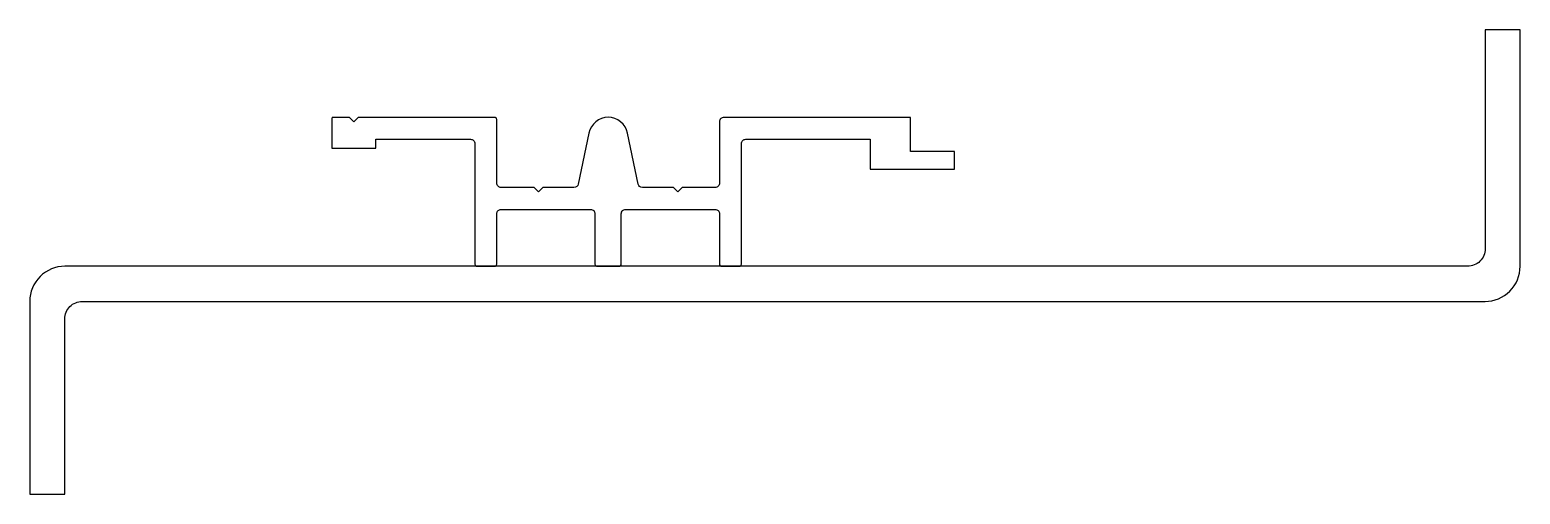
# Model space of a CAD drawing. Extents: x 6 to 176, y 4 to 57.
import ezdxf

# ---------------------------------------------------------------- set-up
doc = ezdxf.new("R2010")
doc.units = 0
doc.layers.get('0').update_dxf_attribs({"linetype": 'CONTINUOUS'})

msp = doc.modelspace()

# ---------------------------------------------------------------- linework, layer by layer
at = {"color": 32}
for points in [[(175.67, 30.18), (175.67, 57.17), (171.67, 57.17), (171.67, 32.18, -0.414214), (169.67, 30.18), (9.67, 30.18, 0.414214), (5.67, 26.18), (5.67, 4.18), (9.67, 4.18), (9.67, 24.18, -0.414214), (11.67, 26.18), (171.67, 26.18, 0.414214)], [(106.14, 47.18), (84.84, 47.18, 0.414214), (84.34, 46.68), (84.34, 39.68, -0.414214), (83.84, 39.18), (80.09, 39.18), (79.59, 38.68), (79.09, 39.18), (75.55, 39.18, -0.355093), (75.06, 39.57), (73.85, 45.39, 0.812654), (69.44, 45.39), (68.23, 39.57, -0.355093), (67.74, 39.18), (64.19, 39.18), (63.69, 38.68), (63.19, 39.18), (59.44, 39.18, -0.414214), (58.94, 39.68), (58.94, 46.93, 0.414214), (58.69, 47.18), (43.14, 47.18), (42.64, 46.68), (42.14, 47.18), (40.24, 47.18, 0.414214), (40.14, 47.08), (40.14, 43.68), (45.14, 43.68), (45.14, 44.68), (55.94, 44.68, -0.414214), (56.44, 44.18), (56.44, 30.43, 0.414214), (56.69, 30.18), (58.69, 30.18, 0.414214), (58.94, 30.43), (58.94, 36.18, -0.414214), (59.44, 36.68), (69.64, 36.68, -0.414214), (70.14, 36.18), (70.14, 30.43, 0.414214), (70.39, 30.18), (72.89, 30.18, 0.414214), (73.14, 30.43), (73.14, 36.18, -0.414214), (73.64, 36.68), (83.84, 36.68, -0.414214), (84.34, 36.18), (84.34, 30.43, 0.414214), (84.59, 30.18), (86.59, 30.18, 0.414214), (86.84, 30.43), (86.84, 44.18, -0.414214), (87.34, 44.68), (101.54, 44.68), (101.54, 41.28), (111.14, 41.28), (111.14, 43.28), (106.14, 43.28)]]:
    msp.add_lwpolyline(points, format="xyb", close=True, dxfattribs=at)

doc.saveas('drawing.dxf')
